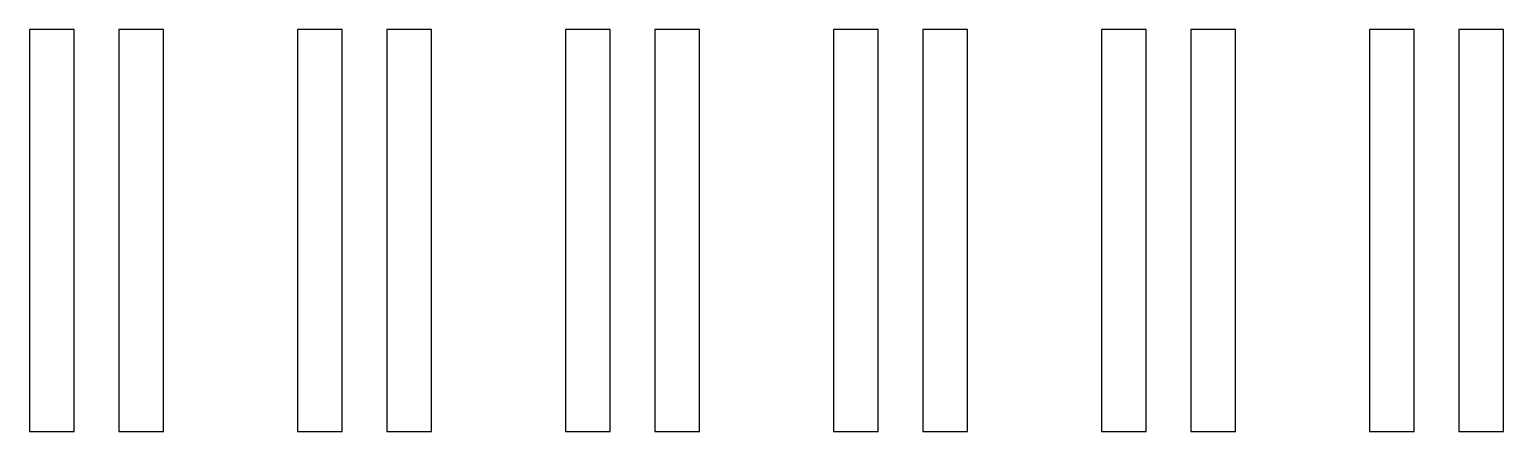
# Model space of a CAD drawing. Header units: inches. Extents: x 13.56 to 19.06, y 4.06 to 5.56.
import ezdxf

# ---------------------------------------------------------------- set-up
doc = ezdxf.new("R2010")
doc.units = ezdxf.units.IN
doc.header["$MEASUREMENT"] = 0
doc.layers.add('Layer 01', color=7, linetype='Continuous')

msp = doc.modelspace()

# ---------------------------------------------------------------- linework, layer by layer
at = {"layer": 'Layer 01'}
for points in [[(13.564, 4.0644), (13.7306, 4.0644), (13.7306, 5.5644), (13.564, 5.5644)], [(13.8973, 4.0644), (14.064, 4.0644), (14.064, 5.5644), (13.8973, 5.5644)], [(14.564, 4.0644), (14.7306, 4.0644), (14.7306, 5.5644), (14.564, 5.5644)], [(14.8973, 4.0644), (15.064, 4.0644), (15.064, 5.5644), (14.8973, 5.5644)], [(15.564, 4.0644), (15.7306, 4.0644), (15.7306, 5.5644), (15.564, 5.5644)], [(15.8973, 4.0644), (16.064, 4.0644), (16.064, 5.5644), (15.8973, 5.5644)], [(16.564, 4.0644), (16.7306, 4.0644), (16.7306, 5.5644), (16.564, 5.5644)], [(16.8973, 4.0644), (17.064, 4.0644), (17.064, 5.5644), (16.8973, 5.5644)], [(17.564, 4.0644), (17.7306, 4.0644), (17.7306, 5.5644), (17.564, 5.5644)], [(17.8973, 4.0644), (18.064, 4.0644), (18.064, 5.5644), (17.8973, 5.5644)], [(18.564, 4.0644), (18.7306, 4.0644), (18.7306, 5.5644), (18.564, 5.5644)], [(18.8973, 4.0644), (19.064, 4.0644), (19.064, 5.5644), (18.8973, 5.5644)]]:
    msp.add_lwpolyline(points, close=True, dxfattribs=at)

doc.saveas('drawing.dxf')
